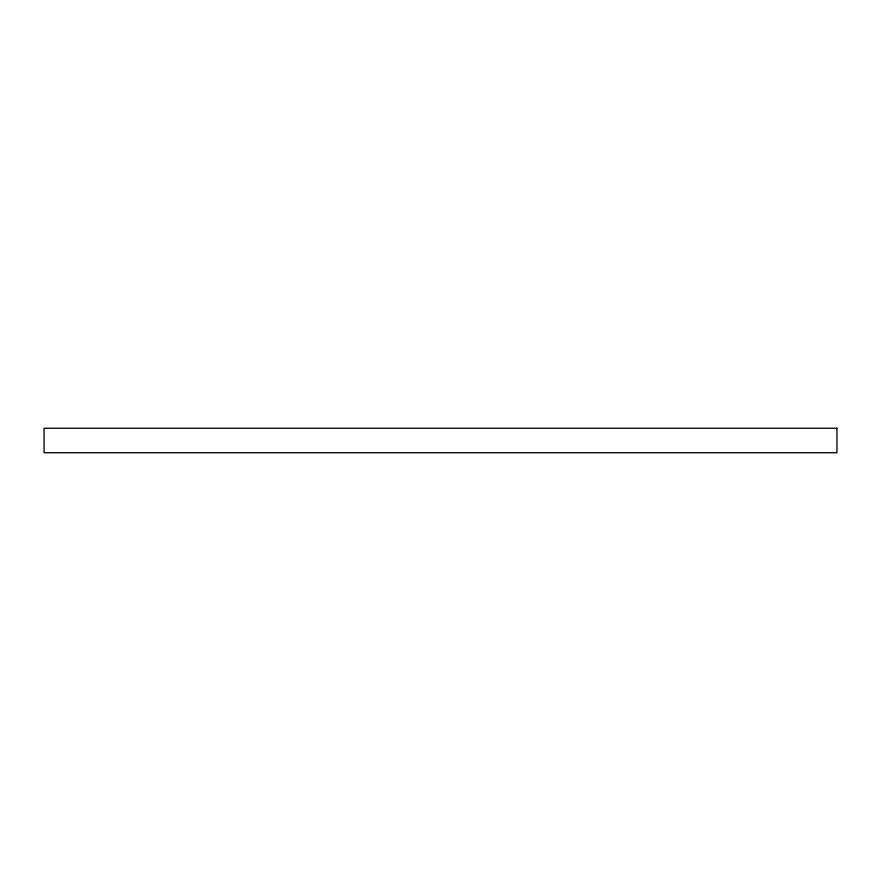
<?xml version="1.0" encoding="UTF-8"?>
<svg xmlns="http://www.w3.org/2000/svg" width="881" height="881" viewBox="0 0 881 881"><rect width="100%" height="100%" fill="white"/><g stroke="black" fill="none" stroke-linecap="round" stroke-linejoin="round"><path stroke-width="1.32" d="M836.95 428.265L44.05 428.265L44.05 452.735L836.95 452.735L836.95 428.265"/></g></svg>
